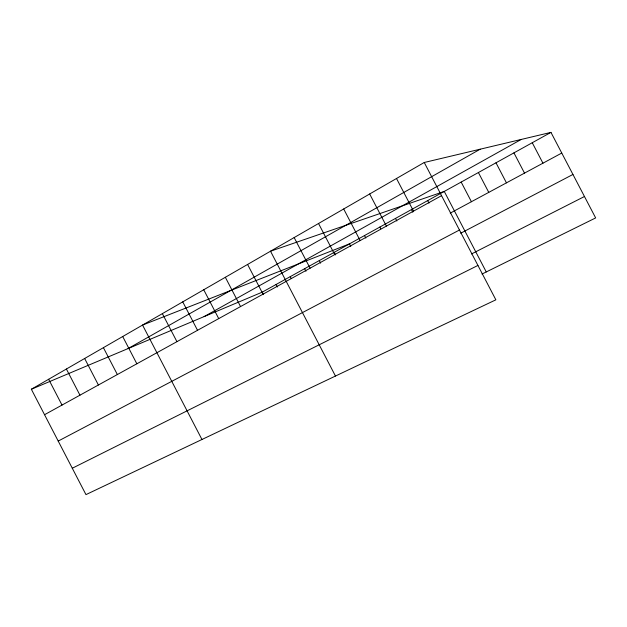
<?xml version="1.0" encoding="UTF-8"?>
<svg xmlns="http://www.w3.org/2000/svg" width="627" height="627" viewBox="0 0 627 627"><rect width="100%" height="100%" fill="white"/><g stroke="black" fill="none" stroke-linecap="round" stroke-linejoin="round"><path stroke-width="0.94" d="M424.244 162.487L495.863 299.816L85.962 494.617L31.35 389.249L424.244 162.487L550.961 132.383L595.65 217.922L482.014 274.038M128.057 348.581L480.18 149.195M204.088 316.604L521.202 139.453M31.35 389.249L262.235 292.151L550.961 132.383M44.548 414.713L441.549 195.663M450.249 213.125L561.761 153.051M58.209 441.071L459.466 230.015M460.727 233.22L572.945 174.455M471.528 253.935L584.466 196.51M72.285 468.244L477.931 265.433M532.26 142.729L542.943 163.192M513.936 152.87L524.509 173.115M495.988 162.801L506.451 182.849M478.401 172.535L488.762 192.379M461.166 182.073L471.418 201.722M486.262 271.938L444.261 191.423L270.519 251.208L335.461 376.043M427.692 200.593L429.001 203.109M396.507 178.491L413.522 211.127M411.445 209.583L412.801 212.185M395.504 218.408L396.844 220.986M369.671 193.978L386.404 226.088M379.868 227.06L380.754 228.761M364.522 235.548L365.839 238.08M343.698 208.971L360.157 240.572M350.767 246.387L349.458 243.887L142.548 325.068L201.957 439.496M334.23 252.313L335.586 254.915M318.54 223.494L334.732 254.601M319.292 260.581L320.632 263.152M294.157 237.562L310.099 268.191M304.628 268.693L305.96 271.248M290.238 276.656L291.116 278.341M276.107 284.478L277.408 286.986M262.235 292.151L263.528 294.635M247.587 264.445L263.042 294.157M225.344 277.283L240.556 306.564M203.736 289.752L218.729 318.602M182.755 301.861L197.529 330.304M162.369 313.633L176.932 341.668M122.704 336.527L136.851 363.785M103.408 347.664L117.359 374.538M84.653 358.487L98.4 385.002M66.399 369.021L79.958 395.175M48.64 379.272L62.018 405.073"/></g></svg>
